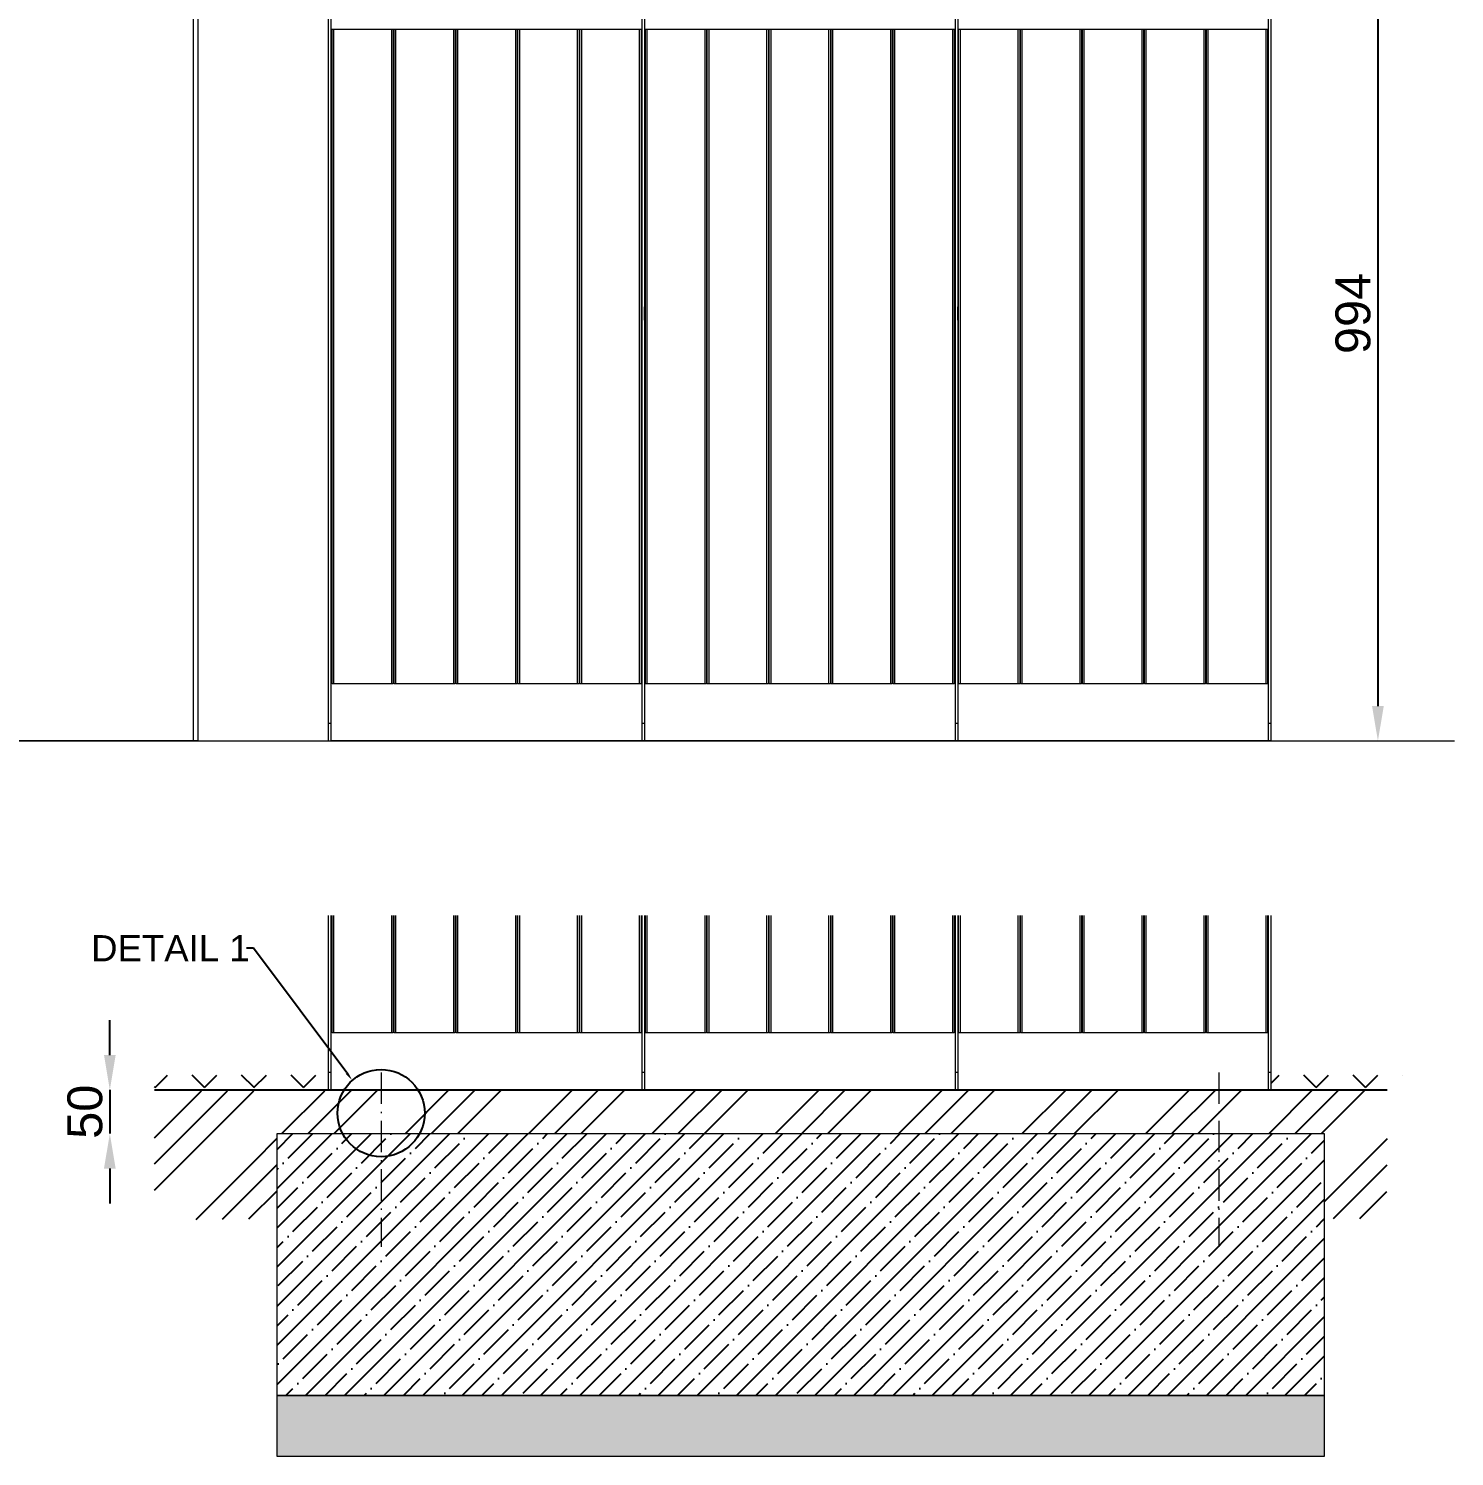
# Model space of a CAD drawing. Header units: millimetres. Extents: x -1511 to 5721, y -19897 to 4144.
# Drawn here: x 2457 to 4091, y 1589 to 3225 of the extents above; entities that cross this region are included whole.
import ezdxf
from ezdxf import colors
from ezdxf.entities.mleader import LeaderData, LeaderLine
from ezdxf.math import Vec2, Vec3

# ---------------------------------------------------------------- set-up
doc = ezdxf.new("R2010")
doc.units = ezdxf.units.MM
doc.linetypes.add('ACAD_ISO10W100', pattern=[18.5, 12, -3, 0.5, -3])
doc.linetypes.add('INCONTINUOUS', pattern=[200000.001, 200000, -0.001])
for name, color, linetype in [('KOTY', 3, 'INCONTINUOUS'), ('OSY', 1, 'ACAD_ISO10W100'), ('POSTAVY ATD', 8, 'Continuous'), ('SRAFY', 30, 'Continuous')]:
    doc.layers.add(name, color=color, linetype=linetype)
doc.styles.get("Standard").update_dxf_attribs({"font": 'arial.ttf'})
doc.dimstyles.new('PROFI_CSN', dxfattribs={"dimscale": 0, "dimtxt": 3.5, "dimasz": 3, "dimexe": 1, "dimexo": 0, "dimgap": 1.5, "dimtad": 1, "dimlfac": -1, "dimdsep": 46, "dimtxsty": 'Standard', "dimcen": 0, "dimdle": 1, "dimclrd": 256, "dimclre": 256, "dimclrt": 256, "dimadec": 0, "dimazin": 0, "dimtfac": 0.6, "dimtmove": 0, "dimatfit": 1, "dimfxl": 1, "dimtolj": 1, "dimarcsym": 0})

# ---------------------------------------------------------------- blocks, each defined once
blk = doc.blocks.new('*D26')
at = {"layer": 'DEFPOINTS', "color": 0, "transparency": 16777216}
for p in [(3744.1, 3401.9), (3880.6, 2409), (4003.2, 2409)]:
    blk.add_point(p, dxfattribs=at)
at = {"layer": 'KOTY', "color": 7, "lineweight": -2, "transparency": 16777216}
blk.add_line((4003.2, 3361.9), (4003.2, 2449), dxfattribs=at)
at = {"layer": 'KOTY', "color": 7, "transparency": 16777216}
for points in [[(3996.5, 3361.9), (4009.9, 3361.9), (4003.2, 3401.9)], [(3996.5, 2449), (4009.9, 2449), (4003.2, 2409)]]:
    blk.add_solid(points, dxfattribs=at)
at = {"layer": 'KOTY', "color": 7, "lineweight": 15, "transparency": 16777216, "insert": (3974.8, 2899), "char_height": 40, "attachment_point": 5, "rotation": 90}
blk.add_mtext('\\A1;994', dxfattribs=at)
blk = doc.blocks.new('*D33')
at = {"layer": 'DEFPOINTS', "color": 0, "transparency": 16777216}
for p in [(2800.6, 2009), (2549.8, 1958.9), (2741.6, 1958.9)]:
    blk.add_point(p, dxfattribs=at)
at = {"layer": 'POSTAVY ATD', "color": 7, "lineweight": -2, "transparency": 16777216}
for p, q in [((2549.8, 2049), (2549.8, 2089)), ((2549.8, 2009), (2549.8, 1958.9)), ((2549.8, 1918.9), (2549.8, 1878.9))]:
    blk.add_line(p, q, dxfattribs=at)
at = {"layer": 'POSTAVY ATD', "color": 7, "transparency": 16777216}
for points in [[(2543.1, 2049), (2556.5, 2049), (2549.8, 2009)], [(2543.1, 1918.9), (2556.5, 1918.9), (2549.8, 1958.9)]]:
    blk.add_solid(points, dxfattribs=at)
at = {"layer": 'POSTAVY ATD', "color": 7, "lineweight": 15, "transparency": 16777216, "insert": (2521.4, 1984), "char_height": 40, "attachment_point": 5, "rotation": 90}
blk.add_mtext('\\A1;50', dxfattribs=at)

msp = doc.modelspace()

# ---------------------------------------------------------------- hatches: boundary and pattern name
at = {"transparency": 33554610}
h = msp.add_hatch(dxfattribs=at)
h.set_pattern_fill('ANSI35', color=9, scale=5)
h.set_pattern_definition([(45, (-680.917, -2e-13), (-22.45064, 22.45064), []), (45, (-658.467, -2e-13), (-22.45064, 22.45064), [39.6875, -7.9375, 0, -7.9375])])
h.paths.add_polyline_path([(3941.6, 1658.9), (3941.6, 1958.9), (2741.6, 1958.9), (2741.6, 1658.9)])
at = {"layer": 'POSTAVY ATD'}
h = msp.add_hatch(dxfattribs=at)
h.set_pattern_fill('TERACO', color=256, scale=20)
h.set_pattern_definition([(45, (-5204.58, -3305.654), (-28.28427, 28.28427), [20, -20]), (135, (-5148.01, -3305.654), (-28.28427, -28.28427), [20, -20])])
h.paths.add_polyline_path([(2601, 2009), (2601, 2032), (2800.6, 2032), (2800.6, 2009)])
h = msp.add_hatch(dxfattribs=at)
h.set_pattern_fill('TERACO', color=256, scale=20)
h.set_pattern_definition([(45, (-3534.815, -3305.654), (-28.28427, 28.28427), [20, -20]), (135, (-3478.246, -3305.654), (-28.28427, -28.28427), [20, -20])])
h.paths.add_polyline_path([(3880.7, 2009), (3880.7, 2032), (4031.4, 2032), (4031.4, 2009)])
h = msp.add_hatch(dxfattribs=at)
h.set_pattern_fill('GOST_GROUND', color=256, scale=10)
h.set_pattern_definition([(45, (-5204.58, -3305.65), (141.4214, -9e-15), [200]), (45, (-5174.58, -3305.65), (141.4214, -9e-15), [200]), (45, (-5144.58, -3305.65), (141.4214, -9e-15), [200])])
h.paths.add_polyline_path([(2741.6, 1861.3), (2600.9, 1860.3), (2600.9, 2008), (4014.6, 2009), (4013.3, 1861.6), (3941.6, 1861.6), (3941.6, 1959), (2741.6, 1959)])
at = {"layer": 'SRAFY', "lineweight": 15}
h = msp.add_hatch(dxfattribs=at)
h.set_pattern_fill('AR-SAND', color=9, scale=0.5, style=0)
h.set_pattern_definition([(37.5, (-333.13, -2e-13), (-0.800016, 24.47066), [0, -19.304, 0, -21.59, 0, -20.6375]), (7.5, (-333.13, -2e-13), (22.47616, 35.84126), [0, -10.414, 0, -17.399, 0, -6.6675]), (327.5, (-348.752, -2e-13), (39.54962, 0.07186), [0, -6.35, 0, -22.86, 0, -29.845]), (317.5, (-348.752, -2e-13), (38.17782, 11.14647), [0, -3.175, 0, -14.986, 0, -17.145])])
h.paths.add_polyline_path([(3941.6, 1588.9), (3941.6, 1658.9), (2741.6, 1658.9), (2741.6, 1588.9)])

# ---------------------------------------------------------------- linework, layer by layer
at = {"color": 7, "linetype": 'Continuous', "lineweight": 15}
for p, q in [((2645.6, 2409), (2645.6, 3389)), ((2650.6, 3389), (2650.6, 2409)), ((2800.6, 2429), (2800.6, 3369)), ((2803.6, 2429), (2803.6, 3369)), ((3159.6, 3369), (3159.6, 2429)), ((3162.6, 3369), (3162.6, 2429)), ((3518.6, 3369), (3518.6, 2429)), ((3521.6, 3369), (3521.6, 2429)), ((3877.6, 3369), (3877.6, 2429)), ((3880.6, 3369), (3880.6, 2429)), ((2804.6, 2474.5), (2804.6, 3224.5)), ((2806.6, 3224.5), (2804.6, 3224.5)), ((2806.6, 2474.5), (2806.6, 3224.5)), ((2872.6, 3224.5), (2806.6, 3224.5)), ((2872.6, 3224.5), (2872.6, 2474.5)), ((2874.6, 3224.5), (2872.6, 3224.5)), ((2874.6, 3224.5), (2874.6, 2474.5)), ((2875.6, 2474.5), (2875.6, 3224.5)), ((2877.6, 3224.5), (2875.6, 3224.5)), ((2877.6, 2474.5), (2877.6, 3224.5)), ((2943.6, 3224.5), (2877.6, 3224.5)), ((2943.6, 3224.5), (2943.6, 2474.5)), ((2945.6, 3224.5), (2943.6, 3224.5)), ((2945.6, 3224.5), (2945.6, 2474.5)), ((2946.6, 2474.5), (2946.6, 3224.5)), ((2948.6, 3224.5), (2946.6, 3224.5)), ((2948.6, 2474.5), (2948.6, 3224.5)), ((3014.6, 3224.5), (2948.6, 3224.5)), ((3014.6, 3224.5), (3014.6, 2474.5)), ((3016.6, 3224.5), (3014.6, 3224.5)), ((3016.6, 3224.5), (3016.6, 2474.5)), ((3017.6, 2474.5), (3017.6, 3224.5)), ((3019.6, 3224.5), (3017.6, 3224.5)), ((3019.6, 2474.5), (3019.6, 3224.5)), ((3085.6, 3224.5), (3019.6, 3224.5)), ((3085.6, 3224.5), (3085.6, 2474.5)), ((3087.6, 3224.5), (3085.6, 3224.5)), ((3087.6, 3224.5), (3087.6, 2474.5)), ((3088.6, 2474.5), (3088.6, 3224.5)), ((3090.6, 3224.5), (3088.6, 3224.5)), ((3090.6, 2474.5), (3090.6, 3224.5)), ((3156.6, 3224.5), (3090.6, 3224.5)), ((3156.6, 3224.5), (3156.6, 2474.5)), ((3158.6, 3224.5), (3156.6, 3224.5)), ((3158.6, 3224.5), (3158.6, 2474.5)), ((3163.6, 2474.5), (3163.6, 3224.5)), ((3165.6, 3224.5), (3163.6, 3224.5)), ((3165.6, 2474.5), (3165.6, 3224.5)), ((3231.6, 3224.5), (3165.6, 3224.5)), ((3231.6, 3224.5), (3231.6, 2474.5)), ((3233.6, 3224.5), (3231.6, 3224.5)), ((3233.6, 3224.5), (3233.6, 2474.5)), ((3234.6, 2474.5), (3234.6, 3224.5)), ((3236.6, 3224.5), (3234.6, 3224.5)), ((3236.6, 2474.5), (3236.6, 3224.5)), ((3302.6, 3224.5), (3236.6, 3224.5)), ((3302.6, 3224.5), (3302.6, 2474.5)), ((3304.6, 3224.5), (3302.6, 3224.5)), ((3304.6, 3224.5), (3304.6, 2474.5)), ((3305.6, 2474.5), (3305.6, 3224.5)), ((3307.6, 3224.5), (3305.6, 3224.5)), ((3307.6, 2474.5), (3307.6, 3224.5)), ((3373.6, 3224.5), (3307.6, 3224.5)), ((3373.6, 3224.5), (3373.6, 2474.5)), ((3375.6, 3224.5), (3373.6, 3224.5)), ((3375.6, 3224.5), (3375.6, 2474.5)), ((3376.6, 2474.5), (3376.6, 3224.5)), ((3378.6, 3224.5), (3376.6, 3224.5)), ((3378.6, 2474.5), (3378.6, 3224.5)), ((3444.6, 3224.5), (3378.6, 3224.5)), ((3444.6, 3224.5), (3444.6, 2474.5)), ((3446.6, 3224.5), (3444.6, 3224.5)), ((3446.6, 3224.5), (3446.6, 2474.5)), ((3447.6, 2474.5), (3447.6, 3224.5)), ((3449.6, 3224.5), (3447.6, 3224.5)), ((3449.6, 2474.5), (3449.6, 3224.5)), ((3515.6, 3224.5), (3449.6, 3224.5)), ((3515.6, 3224.5), (3515.6, 2474.5)), ((3517.6, 3224.5), (3515.6, 3224.5)), ((3517.6, 3224.5), (3517.6, 2474.5)), ((3522.6, 2474.5), (3522.6, 3224.5)), ((3524.6, 3224.5), (3522.6, 3224.5)), ((3524.6, 2474.5), (3524.6, 3224.5)), ((3590.6, 3224.5), (3524.6, 3224.5)), ((3590.6, 3224.5), (3590.6, 2474.5)), ((3592.6, 3224.5), (3590.6, 3224.5)), ((3592.6, 3224.5), (3592.6, 2474.5)), ((3593.6, 2474.5), (3593.6, 3224.5)), ((3595.6, 3224.5), (3593.6, 3224.5)), ((3595.6, 2474.5), (3595.6, 3224.5)), ((3661.6, 3224.5), (3595.6, 3224.5)), ((3661.6, 3224.5), (3661.6, 2474.5)), ((3663.6, 3224.5), (3661.6, 3224.5)), ((3663.6, 3224.5), (3663.6, 2474.5)), ((3664.6, 2474.5), (3664.6, 3224.5)), ((3666.6, 3224.5), (3664.6, 3224.5)), ((3666.6, 2474.5), (3666.6, 3224.5)), ((3732.6, 3224.5), (3666.6, 3224.5)), ((3732.6, 3224.5), (3732.6, 2474.5)), ((3734.6, 3224.5), (3732.6, 3224.5)), ((3734.6, 3224.5), (3734.6, 2474.5)), ((3735.6, 2474.5), (3735.6, 3224.5)), ((3737.6, 3224.5), (3735.6, 3224.5)), ((3737.6, 2474.5), (3737.6, 3224.5)), ((3803.6, 3224.5), (3737.6, 3224.5)), ((3803.6, 3224.5), (3803.6, 2474.5)), ((3805.6, 3224.5), (3803.6, 3224.5)), ((3805.6, 3224.5), (3805.6, 2474.5)), ((3806.6, 2474.5), (3806.6, 3224.5)), ((3808.6, 3224.5), (3806.6, 3224.5)), ((3808.6, 2474.5), (3808.6, 3224.5)), ((3874.6, 3224.5), (3808.6, 3224.5)), ((3874.6, 3224.5), (3874.6, 2474.5)), ((3876.6, 3224.5), (3874.6, 3224.5)), ((3876.6, 3224.5), (3876.6, 2474.5)), ((2803.6, 3218.5), (2804.6, 3218.4)), ((2804.6, 3210.6), (2803.6, 3210.5)), ((3158.6, 3218.4), (3159.6, 3218.5)), ((3159.6, 3210.5), (3158.6, 3210.6)), ((3162.6, 3218.5), (3163.6, 3218.4)), ((3163.6, 3210.6), (3162.6, 3210.5)), ((3517.6, 3218.4), (3518.6, 3218.5)), ((3518.6, 3210.5), (3517.6, 3210.6)), ((3521.6, 3218.5), (3522.6, 3218.4)), ((3522.6, 3210.6), (3521.6, 3210.5)), ((3876.6, 3218.4), (3877.6, 3218.5)), ((3877.6, 3210.5), (3876.6, 3210.6)), ((2804.6, 3189.5), (2803.6, 3189.5)), ((2875.6, 3189.5), (2874.6, 3189.5)), ((2946.6, 3189.5), (2945.6, 3189.5)), ((3017.6, 3189.5), (3016.6, 3189.5)), ((3088.6, 3189.5), (3087.6, 3189.5)), ((3159.6, 3189.5), (3158.6, 3189.5)), ((3163.6, 3189.5), (3162.6, 3189.5)), ((3234.6, 3189.5), (3233.6, 3189.5)), ((3305.6, 3189.5), (3304.6, 3189.5)), ((3376.6, 3189.5), (3375.6, 3189.5)), ((3447.6, 3189.5), (3446.6, 3189.5)), ((3518.6, 3189.5), (3517.6, 3189.5)), ((3522.6, 3189.5), (3521.6, 3189.5)), ((3593.6, 3189.5), (3592.6, 3189.5)), ((3664.6, 3189.5), (3663.6, 3189.5)), ((3735.6, 3189.5), (3734.6, 3189.5)), ((3806.6, 3189.5), (3805.6, 3189.5)), ((3877.6, 3189.5), (3876.6, 3189.5)), ((3159.6, 2906.7), (3159.5, 2906.7)), ((3159.5, 2906.7), (3159.5, 2891.3)), ((3162.7, 2906.7), (3162.6, 2906.7)), ((3162.7, 2891.3), (3162.7, 2906.7)), ((3518.6, 2906.7), (3518.5, 2906.7)), ((3518.5, 2906.7), (3518.5, 2891.3)), ((3521.7, 2906.7), (3521.6, 2906.7)), ((3521.7, 2891.3), (3521.7, 2906.7)), ((3159.5, 2891.3), (3159.6, 2891.3)), ((3162.6, 2891.3), (3162.7, 2891.3)), ((3518.5, 2891.3), (3518.6, 2891.3)), ((3521.6, 2891.3), (3521.7, 2891.3)), ((2803.6, 2509), (2804.6, 2509)), ((2874.6, 2509), (2875.6, 2509)), ((2945.6, 2509), (2946.6, 2509)), ((3016.6, 2509), (3017.6, 2509)), ((3087.6, 2509), (3088.6, 2509)), ((3158.6, 2509), (3159.6, 2509)), ((3162.6, 2509), (3163.6, 2509)), ((3233.6, 2509), (3234.6, 2509)), ((3304.6, 2509), (3305.6, 2509)), ((3375.6, 2509), (3376.6, 2509)), ((3446.6, 2509), (3447.6, 2509)), ((3517.6, 2509), (3518.6, 2509)), ((3521.6, 2509), (3522.6, 2509)), ((3592.6, 2509), (3593.6, 2509)), ((3663.6, 2509), (3664.6, 2509)), ((3734.6, 2509), (3735.6, 2509)), ((3805.6, 2509), (3806.6, 2509)), ((3876.6, 2509), (3877.6, 2509)), ((2806.6, 2474.5), (2804.6, 2474.5)), ((2872.6, 2474.5), (2806.6, 2474.5)), ((2874.6, 2474.5), (2872.6, 2474.5)), ((2877.6, 2474.5), (2875.6, 2474.5)), ((2943.6, 2474.5), (2877.6, 2474.5)), ((2945.6, 2474.5), (2943.6, 2474.5)), ((2948.6, 2474.5), (2946.6, 2474.5)), ((3014.6, 2474.5), (2948.6, 2474.5)), ((3016.6, 2474.5), (3014.6, 2474.5)), ((3019.6, 2474.5), (3017.6, 2474.5)), ((3085.6, 2474.5), (3019.6, 2474.5)), ((3087.6, 2474.5), (3085.6, 2474.5)), ((3090.6, 2474.5), (3088.6, 2474.5)), ((3156.6, 2474.5), (3090.6, 2474.5)), ((3158.6, 2474.5), (3156.6, 2474.5)), ((3165.6, 2474.5), (3163.6, 2474.5)), ((3231.6, 2474.5), (3165.6, 2474.5)), ((3233.6, 2474.5), (3231.6, 2474.5)), ((3236.6, 2474.5), (3234.6, 2474.5)), ((3302.6, 2474.5), (3236.6, 2474.5)), ((3304.6, 2474.5), (3302.6, 2474.5)), ((3307.6, 2474.5), (3305.6, 2474.5)), ((3373.6, 2474.5), (3307.6, 2474.5)), ((3375.6, 2474.5), (3373.6, 2474.5)), ((3378.6, 2474.5), (3376.6, 2474.5)), ((3444.6, 2474.5), (3378.6, 2474.5)), ((3446.6, 2474.5), (3444.6, 2474.5)), ((3449.6, 2474.5), (3447.6, 2474.5)), ((3515.6, 2474.5), (3449.6, 2474.5)), ((3517.6, 2474.5), (3515.6, 2474.5)), ((3524.6, 2474.5), (3522.6, 2474.5)), ((3590.6, 2474.5), (3524.6, 2474.5)), ((3592.6, 2474.5), (3590.6, 2474.5)), ((3595.6, 2474.5), (3593.6, 2474.5)), ((3661.6, 2474.5), (3595.6, 2474.5)), ((3663.6, 2474.5), (3661.6, 2474.5)), ((3666.6, 2474.5), (3664.6, 2474.5)), ((3732.6, 2474.5), (3666.6, 2474.5)), ((3734.6, 2474.5), (3732.6, 2474.5)), ((3737.6, 2474.5), (3735.6, 2474.5)), ((3803.6, 2474.5), (3737.6, 2474.5)), ((3805.6, 2474.5), (3803.6, 2474.5)), ((3808.6, 2474.5), (3806.6, 2474.5)), ((3874.6, 2474.5), (3808.6, 2474.5)), ((3876.6, 2474.5), (3874.6, 2474.5)), ((2803.6, 2429), (2800.6, 2429)), ((2800.6, 2409), (2800.6, 2429)), ((2803.6, 2409), (2803.6, 2429)), ((3162.6, 2429), (3159.6, 2429)), ((3159.6, 2429), (3159.6, 2409)), ((3162.6, 2429), (3162.6, 2409)), ((3521.6, 2429), (3518.6, 2429)), ((3518.6, 2429), (3518.6, 2409)), ((3521.6, 2429), (3521.6, 2409)), ((3880.6, 2429), (3877.6, 2429)), ((3877.6, 2429), (3877.6, 2409)), ((3880.6, 2429), (3880.6, 2409)), ((2645.6, 2409), (2350.6, 2409)), ((2650.6, 2409), (2645.6, 2409)), ((2800.6, 2409), (2803.6, 2409)), ((3159.6, 2409), (2803.6, 2409)), ((3162.6, 2409), (3159.6, 2409)), ((3518.6, 2409), (3162.6, 2409)), ((3521.6, 2409), (3518.6, 2409)), ((3877.6, 2409), (3521.6, 2409)), ((3880.6, 2409), (3877.6, 2409)), ((2800.6, 2029), (2800.6, 2209)), ((2803.6, 2029), (2803.6, 2209)), ((2804.6, 2074.5), (2804.6, 2209)), ((2806.6, 2074.5), (2806.6, 2209)), ((2872.6, 2209), (2872.6, 2074.5)), ((2874.6, 2209), (2874.6, 2074.5)), ((2875.6, 2074.5), (2875.6, 2209)), ((2877.6, 2074.5), (2877.6, 2209)), ((2943.6, 2209), (2943.6, 2074.5)), ((2945.6, 2209), (2945.6, 2074.5)), ((2946.6, 2074.5), (2946.6, 2209)), ((2948.6, 2074.5), (2948.6, 2209)), ((3014.6, 2209), (3014.6, 2074.5)), ((3016.6, 2209), (3016.6, 2074.5)), ((3017.6, 2074.5), (3017.6, 2209)), ((3019.6, 2074.5), (3019.6, 2209)), ((3085.6, 2209), (3085.6, 2074.5)), ((3087.6, 2209), (3087.6, 2074.5)), ((3088.6, 2074.5), (3088.6, 2209)), ((3090.6, 2074.5), (3090.6, 2209)), ((3156.6, 2209), (3156.6, 2074.5)), ((3158.6, 2209), (3158.6, 2074.5)), ((3159.6, 2209), (3159.6, 2029)), ((3162.6, 2209), (3162.6, 2029)), ((3163.6, 2074.5), (3163.6, 2209)), ((3165.6, 2074.5), (3165.6, 2209)), ((3231.6, 2209), (3231.6, 2074.5)), ((3233.6, 2209), (3233.6, 2074.5)), ((3234.6, 2074.5), (3234.6, 2209)), ((3236.6, 2074.5), (3236.6, 2209)), ((3302.6, 2209), (3302.6, 2074.5)), ((3304.6, 2209), (3304.6, 2074.5)), ((3305.6, 2074.5), (3305.6, 2209)), ((3307.6, 2074.5), (3307.6, 2209)), ((3373.6, 2209), (3373.6, 2074.5)), ((3375.6, 2209), (3375.6, 2074.5)), ((3376.6, 2074.5), (3376.6, 2209)), ((3378.6, 2074.5), (3378.6, 2209)), ((3444.6, 2209), (3444.6, 2074.5)), ((3446.6, 2209), (3446.6, 2074.5)), ((3447.6, 2074.5), (3447.6, 2209)), ((3449.6, 2074.5), (3449.6, 2209)), ((3515.6, 2209), (3515.6, 2074.5)), ((3517.6, 2209), (3517.6, 2074.5)), ((3518.6, 2209), (3518.6, 2029)), ((3521.6, 2209), (3521.6, 2029)), ((3522.6, 2074.5), (3522.6, 2209)), ((3524.6, 2074.5), (3524.6, 2209)), ((3590.6, 2209), (3590.6, 2074.5)), ((3592.6, 2209), (3592.6, 2074.5)), ((3593.6, 2074.5), (3593.6, 2209)), ((3595.6, 2074.5), (3595.6, 2209)), ((3661.6, 2209), (3661.6, 2074.5)), ((3663.6, 2209), (3663.6, 2074.5)), ((3664.6, 2074.5), (3664.6, 2209)), ((3666.6, 2074.5), (3666.6, 2209)), ((3732.6, 2209), (3732.6, 2074.5)), ((3734.6, 2209), (3734.6, 2074.5)), ((3735.6, 2074.5), (3735.6, 2209)), ((3737.6, 2074.5), (3737.6, 2209)), ((3803.6, 2209), (3803.6, 2074.5)), ((3805.6, 2209), (3805.6, 2074.5)), ((3806.6, 2074.5), (3806.6, 2209)), ((3808.6, 2074.5), (3808.6, 2209)), ((3874.6, 2209), (3874.6, 2074.5)), ((3876.6, 2209), (3876.6, 2074.5)), ((3877.6, 2209), (3877.6, 2029)), ((3880.6, 2209), (3880.6, 2029)), ((2803.6, 2109), (2804.6, 2109)), ((2874.6, 2109), (2875.6, 2109)), ((2945.6, 2109), (2946.6, 2109)), ((3016.6, 2109), (3017.6, 2109)), ((3087.6, 2109), (3088.6, 2109)), ((3158.6, 2109), (3159.6, 2109)), ((3162.6, 2109), (3163.6, 2109)), ((3233.6, 2109), (3234.6, 2109)), ((3304.6, 2109), (3305.6, 2109)), ((3375.6, 2109), (3376.6, 2109)), ((3446.6, 2109), (3447.6, 2109)), ((3517.6, 2109), (3518.6, 2109)), ((3521.6, 2109), (3522.6, 2109)), ((3592.6, 2109), (3593.6, 2109)), ((3663.6, 2109), (3664.6, 2109)), ((3734.6, 2109), (3735.6, 2109)), ((3805.6, 2109), (3806.6, 2109)), ((3876.6, 2109), (3877.6, 2109)), ((2806.6, 2074.5), (2804.6, 2074.5)), ((2872.6, 2074.5), (2806.6, 2074.5)), ((2874.6, 2074.5), (2872.6, 2074.5)), ((2877.6, 2074.5), (2875.6, 2074.5)), ((2943.6, 2074.5), (2877.6, 2074.5)), ((2945.6, 2074.5), (2943.6, 2074.5)), ((2948.6, 2074.5), (2946.6, 2074.5)), ((3014.6, 2074.5), (2948.6, 2074.5)), ((3016.6, 2074.5), (3014.6, 2074.5)), ((3019.6, 2074.5), (3017.6, 2074.5)), ((3085.6, 2074.5), (3019.6, 2074.5)), ((3087.6, 2074.5), (3085.6, 2074.5)), ((3090.6, 2074.5), (3088.6, 2074.5)), ((3156.6, 2074.5), (3090.6, 2074.5)), ((3158.6, 2074.5), (3156.6, 2074.5)), ((3165.6, 2074.5), (3163.6, 2074.5)), ((3231.6, 2074.5), (3165.6, 2074.5)), ((3233.6, 2074.5), (3231.6, 2074.5)), ((3236.6, 2074.5), (3234.6, 2074.5)), ((3302.6, 2074.5), (3236.6, 2074.5)), ((3304.6, 2074.5), (3302.6, 2074.5)), ((3307.6, 2074.5), (3305.6, 2074.5)), ((3373.6, 2074.5), (3307.6, 2074.5)), ((3375.6, 2074.5), (3373.6, 2074.5)), ((3378.6, 2074.5), (3376.6, 2074.5)), ((3444.6, 2074.5), (3378.6, 2074.5)), ((3446.6, 2074.5), (3444.6, 2074.5)), ((3449.6, 2074.5), (3447.6, 2074.5)), ((3515.6, 2074.5), (3449.6, 2074.5)), ((3517.6, 2074.5), (3515.6, 2074.5)), ((3524.6, 2074.5), (3522.6, 2074.5)), ((3590.6, 2074.5), (3524.6, 2074.5)), ((3592.6, 2074.5), (3590.6, 2074.5)), ((3595.6, 2074.5), (3593.6, 2074.5)), ((3661.6, 2074.5), (3595.6, 2074.5)), ((3663.6, 2074.5), (3661.6, 2074.5)), ((3666.6, 2074.5), (3664.6, 2074.5)), ((3732.6, 2074.5), (3666.6, 2074.5)), ((3734.6, 2074.5), (3732.6, 2074.5)), ((3737.6, 2074.5), (3735.6, 2074.5)), ((3803.6, 2074.5), (3737.6, 2074.5)), ((3805.6, 2074.5), (3803.6, 2074.5)), ((3808.6, 2074.5), (3806.6, 2074.5)), ((3874.6, 2074.5), (3808.6, 2074.5)), ((3876.6, 2074.5), (3874.6, 2074.5)), ((2800.6, 2009), (2800.6, 2029)), ((2803.6, 2029), (2800.6, 2029)), ((2803.6, 2009), (2803.6, 2029)), ((3162.6, 2029), (3159.6, 2029)), ((3159.6, 2029), (3159.6, 2009)), ((3162.6, 2029), (3162.6, 2009)), ((3521.6, 2029), (3518.6, 2029)), ((3518.6, 2029), (3518.6, 2009)), ((3521.6, 2029), (3521.6, 2009)), ((3880.6, 2029), (3877.6, 2029)), ((3877.6, 2029), (3877.6, 2009)), ((3880.6, 2029), (3880.6, 2009)), ((2800.6, 2009), (2803.6, 2009)), ((3159.6, 2009), (2803.6, 2009)), ((3162.6, 2009), (3159.6, 2009)), ((3518.6, 2009), (3162.6, 2009)), ((3521.6, 2009), (3518.6, 2009)), ((3877.6, 2009), (3521.6, 2009)), ((3880.6, 2009), (3877.6, 2009))]:
    msp.add_line(p, q, dxfattribs=at)
at = {"color": 8, "linetype": 'Continuous', "lineweight": 15}
for p, q in [((2804.6, 3224.5), (2803.6, 3224.5)), ((2875.6, 3224.5), (2874.6, 3224.5)), ((2946.6, 3224.5), (2945.6, 3224.5)), ((3017.6, 3224.5), (3016.6, 3224.5)), ((3088.6, 3224.5), (3087.6, 3224.5)), ((3159.6, 3224.5), (3158.6, 3224.5)), ((3163.6, 3224.5), (3162.6, 3224.5)), ((3234.6, 3224.5), (3233.6, 3224.5)), ((3305.6, 3224.5), (3304.6, 3224.5)), ((3376.6, 3224.5), (3375.6, 3224.5)), ((3447.6, 3224.5), (3446.6, 3224.5)), ((3518.6, 3224.5), (3517.6, 3224.5)), ((3522.6, 3224.5), (3521.6, 3224.5)), ((3593.6, 3224.5), (3592.6, 3224.5)), ((3664.6, 3224.5), (3663.6, 3224.5)), ((3735.6, 3224.5), (3734.6, 3224.5)), ((3806.6, 3224.5), (3805.6, 3224.5)), ((3877.6, 3224.5), (3876.6, 3224.5))]:
    msp.add_line(p, q, dxfattribs=at)
msp.add_circle((2860.7, 1982.4), 50)
at = {"layer": 'OSY', "color": 0, "lineweight": 15, "ltscale": 3}
for p, q in [((2860.7, 2029), (2860.7, 1829)), ((3820.7, 2029), (3820.7, 1829))]:
    msp.add_line(p, q, dxfattribs=at)
at = {"layer": 'POSTAVY ATD', "color": 9, "lineweight": 15}
msp.add_line((150.6, 2409), (4090.9, 2409), dxfattribs=at)
at = {"layer": 'POSTAVY ATD'}
msp.add_line((2600.9, 2009), (4013.9, 2009), dxfattribs=at)
at = {"layer": 'POSTAVY ATD', "color": 9, "lineweight": 15}
for points in [[(2741.6, 1958.9), (3941.6, 1958.9), (3941.6, 1658.9), (2741.6, 1658.9)], [(2741.6, 1658.9), (3941.6, 1658.9), (3941.6, 1588.9), (2741.6, 1588.9)]]:
    msp.add_lwpolyline(points, close=True, dxfattribs=at)

# ---------------------------------------------------------------- dimensions: what is measured, and where the dimension line sits
at = {"layer": 'KOTY', "lineweight": 15}
dim = msp.add_linear_dim(base=(4003.2, 2409), p1=(3744.1, 3401.9), p2=(3880.6, 2409), angle=90, text='994', dimstyle='PROFI_CSN', override={"dimscale": 1, "dimtxt": 40, "dimasz": 40, "dimgap": 8, "dimdec": 0, "dimlfac": 1, "dimrnd": 1, "dimse1": 1, "dimse2": 1, "dimclrd": 7, "dimclre": 3, "dimclrt": 7, "dimtdec": 0}, dxfattribs=at)
dim.commit()
dim.dimension.update_dxf_attribs({"geometry": '*D26', "text_midpoint": (4003.2, 2899), "dimtype": 160})
at = {"layer": 'POSTAVY ATD', "color": 9, "lineweight": 15}
dim = msp.add_linear_dim(base=(2549.8, 1958.9), p1=(2800.6, 2009), p2=(2741.6, 1958.9), angle=270, dimstyle='PROFI_CSN', override={"dimscale": 1, "dimtxt": 40, "dimasz": 40, "dimgap": 8, "dimdec": 0, "dimlfac": 1, "dimrnd": 10, "dimse1": 1, "dimse2": 1, "dimclrd": 7, "dimclre": 3, "dimclrt": 7, "dimtdec": 0}, dxfattribs=at)
dim.commit()
dim.dimension.update_dxf_attribs({"geometry": '*D33', "text_midpoint": (2549.8, 1984), "dimtype": 160})

# ---------------------------------------------------------------- leaders
ml = msp.add_multileader_mtext('Standard')
ml.set_content('DETAIL 1', color=256)
ml.set_leader_properties()
ml.build(insert=Vec2(0, 0))
ml.multileader.update_dxf_attribs({"arrow_head_size": 10})
ctx = ml.context
ctx.base_point, ctx.char_height, ctx.arrow_head_size, ctx.plane_origin = Vec3(2531.9, 2171.4), 30, 10, Vec3(2860.7, 2032.4)
ctx.text_align_type = 1
notes = []
notes.append((ctx, [(0, (1, 1, 0), (2714.6, 2171.4), (-1, 0), 8, [(0, [(2827.4, 2020.4)], 0, [])])]))
ctx.mtext.insert, ctx.mtext.alignment, ctx.mtext.flow_direction = Vec3(2619.2, 2186.4), 2, 5
for ctx, leaders in notes:
    for number, flags, end, landing, length, lines in leaders:
        leader = LeaderData()
        leader.index, (leader.has_last_leader_line, leader.has_dogleg_vector, leader.attachment_direction) = number, flags
        leader.last_leader_point, leader.dogleg_vector, leader.dogleg_length = Vec3(end), Vec3(landing), length
        for number, points, colour, breaks in lines:
            line = LeaderLine()
            line.index, line.vertices, line.color, line.breaks = number, Vec3.list(points), colors.encode_raw_color(colour), breaks
            leader.lines.append(line)
        ctx.leaders.append(leader)

doc.saveas('drawing.dxf')
